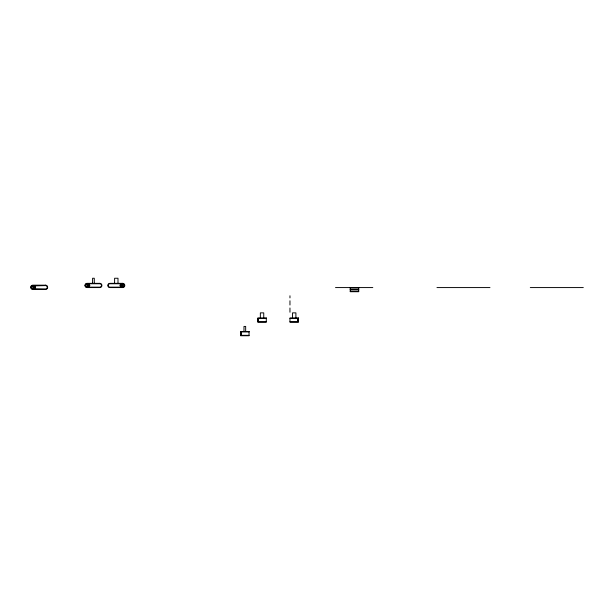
<?xml version="1.0" encoding="UTF-8"?>
<svg xmlns="http://www.w3.org/2000/svg" width="614" height="614" viewBox="0 0 614 614"><rect width="100%" height="100%" fill="white"/><g stroke="black" fill="none" stroke-linecap="round" stroke-linejoin="round"><path stroke-width="0.92" d="M30.708 287.091L31.56 287.498A0.844 0.844 0 0 0 33.202 287.498L33.409 287.337M31.383 287.252L31.56 287.091A0.844 0.844 0 0 1 33.202 287.091C35.09 288.818 35.597 285.924 33.908 287.252M88.462 283.76L99.79 283.76A1.696 1.696 0 0 1 101.487 285.456A1.696 1.696 0 0 1 99.79 287.152L88.462 287.152M121.265 283.76L109.937 283.76A1.696 1.696 0 0 0 108.241 285.456A1.696 1.696 0 0 0 109.937 287.152L121.265 287.152M85.162 285.41L85.806 285.249A0.844 0.844 0 0 1 87.457 285.249C89.797 284.766 89.406 286.201 87.457 285.656A0.844 0.844 0 0 1 85.806 285.656L85.162 285.495M124.565 285.41L123.928 285.264A0.844 0.844 0 0 0 122.278 285.249C120.359 284.789 119.86 286.086 122.278 285.656A0.844 0.844 0 0 0 123.921 285.656L124.565 285.495M335.497 287.575L372.813 287.575M436.961 287.575L489.972 287.575M530.296 287.575L583.3 287.575M350.233 288.058L358.714 288.058M350.233 289.601L358.714 289.601M350.233 289.708L358.714 289.708M350.233 291.243L358.714 291.243M352.943 291.496L354.309 291.496M354.639 291.496L355.844 291.496M257.811 318.382L266.292 318.382M289.962 318.382L298.442 318.382M257.811 318.559L258.341 318.559M297.913 318.559L298.442 318.559M257.811 318.651L258.341 318.651M297.913 318.651L298.442 318.651M257.811 319.042L258.341 319.042M297.913 319.042L298.442 319.042M257.811 319.173L258.341 319.142L257.811 319.311M298.442 319.142L297.913 319.173L298.442 319.311M257.811 319.495L258.341 319.495M297.913 319.495L298.442 319.495M257.811 319.794L258.341 319.794M297.913 319.794L298.442 319.794M257.811 319.871L258.341 319.871M297.913 319.894L298.442 319.871M257.811 320.032L258.341 320.032M297.913 320.032L298.442 320.078M257.811 320.124L258.341 320.124M297.913 320.124L298.442 320.124M257.811 320.278L258.341 320.278M297.913 320.262L298.442 320.278M257.811 320.362L258.341 320.362M297.913 320.362L298.442 320.362M257.811 320.661L258.341 320.661M297.913 320.661L298.442 320.661M257.811 320.846L258.341 320.846M297.913 320.846L298.442 320.846M257.811 320.93L258.341 320.984L257.811 321.114M298.442 320.93L297.913 320.984L298.442 321.114M257.811 321.506L258.341 321.598M297.913 321.506L298.442 321.598M257.811 321.774L266.292 321.774M289.962 321.774L298.442 321.774M240.581 331.936L249.061 331.936M240.581 332.113L241.11 332.113M240.581 332.212L241.11 332.212M240.581 332.596L241.11 332.596M240.581 332.704L241.11 332.727M240.581 332.865L241.11 332.78M240.581 333.049L241.11 333.049M241.11 333.594L240.581 333.632L241.11 333.678M240.581 333.839L241.11 333.816M240.581 333.916L241.11 333.916M240.581 334.216L241.11 334.216M240.581 334.4L241.11 334.4M240.581 334.484L241.11 334.538L240.581 334.668M240.581 335.06L241.11 335.06M240.581 335.16L241.11 335.16M240.581 335.328L249.061 335.328M358.714 287.598L358.714 291.711L350.233 291.711L350.233 287.598M295.902 317.96L295.902 312.871L292.525 312.871L292.51 317.96M289.962 295.779L289.962 297.89M289.962 300.783L289.962 305.012M289.962 307.998L289.962 312.227M263.744 317.96L263.744 312.871L260.359 312.871L260.351 317.96M245.669 331.514L245.669 326.425L243.988 326.425L243.973 331.514M117.995 283.338L117.995 278.249L114.603 278.249L114.603 283.338M94.28 283.338L94.28 278.249L92.599 278.249L92.584 283.338M124.112 286.362A1.696 1.696 0 0 1 122.677 287.152L121.933 286.991A2.295 2.295 0 0 0 121.641 286.216M124.112 284.551A1.696 1.696 0 0 0 122.677 283.76L121.925 283.929A2.295 2.295 0 0 1 121.641 284.689M124.043 286.308A1.274 1.274 0 0 1 121.971 286.04M121.971 284.873A1.274 1.274 0 0 1 124.043 284.604M121.465 284.029A1.873 1.873 0 0 1 121.303 284.42L121.104 284.528A0.952 0.952 0 0 0 119.922 285.456A0.952 0.952 0 0 0 121.073 286.385L121.303 286.492A1.873 1.873 0 0 1 121.465 286.876M85.622 286.362A1.696 1.696 0 0 0 87.058 287.152L87.802 286.991A2.295 2.295 0 0 1 88.094 286.216M85.622 284.551A1.696 1.696 0 0 1 87.058 283.76L87.802 283.929A2.295 2.295 0 0 0 88.094 284.689M87.764 286.04A1.274 1.274 0 0 1 85.684 286.308M85.684 284.604A1.274 1.274 0 0 1 87.764 284.873M88.262 284.029A1.873 1.873 0 0 0 88.424 284.42L88.654 284.52A0.952 0.952 0 0 1 89.813 285.456A0.952 0.952 0 0 1 88.654 286.385L88.477 286.431A1.873 1.873 0 0 0 88.262 286.876M33.839 286.531A2.295 2.295 0 0 1 33.555 285.771L32.803 285.602A1.696 1.696 0 0 0 31.368 286.393M31.368 288.196A1.696 1.696 0 0 0 32.803 288.994L33.555 288.818A2.295 2.295 0 0 1 33.839 288.058M33.509 287.882A1.274 1.274 0 0 1 31.437 288.15M31.437 286.446A1.274 1.274 0 0 1 33.509 286.715M34 288.764L45.543 288.994A1.696 1.696 0 0 0 47.24 287.298A1.696 1.696 0 0 0 45.543 285.602L34.008 285.871A1.873 1.873 0 0 0 34.169 286.262L34.399 286.362A0.952 0.952 0 0 1 35.558 287.298A0.952 0.952 0 0 1 34.399 288.227L34.2 288.296A1.873 1.873 0 0 0 34.008 288.718L34.008 288.733M99.79 283.338L87.058 283.338A2.118 2.118 0 0 0 84.932 285.456A2.118 2.118 0 0 0 87.058 287.575L99.79 287.575A2.118 2.118 0 0 0 101.916 285.456A2.118 2.118 0 0 0 99.79 283.338M122.677 283.338L109.937 283.338A2.118 2.118 0 0 0 107.818 285.456A2.118 2.118 0 0 0 109.937 287.575L122.677 287.575A2.118 2.118 0 0 0 124.795 285.456A2.118 2.118 0 0 0 122.677 283.338M45.543 285.172L32.803 285.172A2.118 2.118 0 0 0 30.685 287.298A2.118 2.118 0 0 0 32.803 289.417L45.543 289.417A2.118 2.118 0 0 0 47.662 287.298A2.118 2.118 0 0 0 45.543 285.172M266.292 317.96L257.811 317.96L257.811 322.189L266.292 322.197L266.292 317.968M298.442 317.96L289.962 317.96L289.962 322.189L298.442 322.197L298.442 317.968M249.061 331.514L240.581 331.514L240.581 335.743L249.061 335.751L249.061 331.522M241.11 333.348L240.581 333.348L241.11 333.433"/></g></svg>
